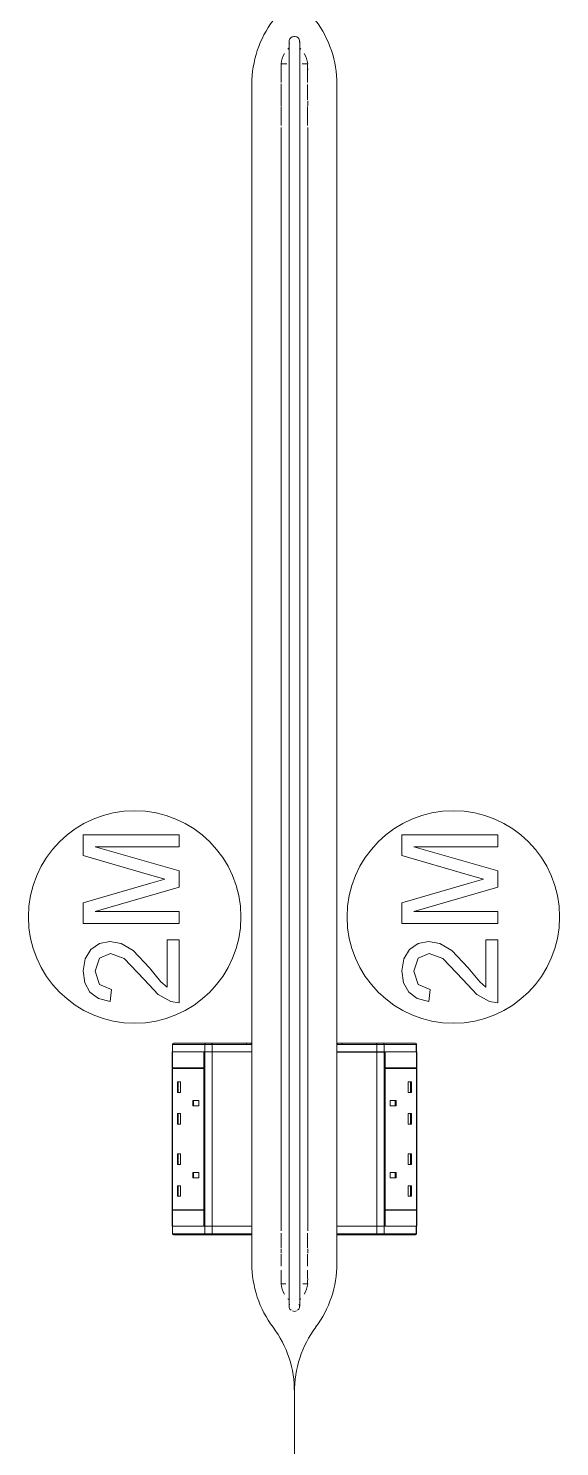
# Model space of a CAD drawing. Header units: millimetres. Extents: x 155920 to 295199, y -4084 to 97293.
# Drawn here: x 185732 to 186232, y 32694 to 34029 of the extents above; entities that cross this region are included whole.
import ezdxf

# ---------------------------------------------------------------- set-up
doc = ezdxf.new("R2010")
doc.units = ezdxf.units.MM
doc.header["$MEASUREMENT"] = 0
doc.layers.add('I-FURN', color=8, linetype='CONTINUOUS', lineweight=9)

msp = doc.modelspace()

# ---------------------------------------------------------------- linework, layer by layer
at = {"layer": 'I-FURN'}
for p, q in [((185977.7, 34016.6), (185977.7, 34016.5)), ((185977.7, 34016.5), (185977.7, 34016.3)), ((185977.7, 34016.3), (185977.7, 34016)), ((185977.7, 34016), (185977.7, 34015.5)), ((185977.7, 34015.5), (185977.7, 34015)), ((185977.7, 34015), (185977.7, 34014.3)), ((185977.7, 34014.3), (185977.7, 34013.4)), ((185977.7, 34013.4), (185977.7, 34012.5)), ((185977.7, 34012.5), (185977.7, 34011.4)), ((185977.7, 34011.4), (185977.7, 34010.2)), ((185977.7, 34010.2), (185977.7, 34008.9)), ((185987.7, 34016.5), (185987.7, 34016.6)), ((185987.7, 34016.6), (185987.7, 34016.6)), ((185987.7, 34016.2), (185987.7, 34016.5)), ((185987.7, 34015.9), (185987.7, 34016.2)), ((185987.7, 34015.4), (185987.7, 34015.9)), ((185987.7, 34014.8), (185987.7, 34015.4)), ((185987.7, 34014), (185987.7, 34014.8)), ((185987.7, 34013.2), (185987.7, 34014)), ((185987.7, 34012.2), (185987.7, 34013.2)), ((185987.7, 34011.1), (185987.7, 34012.2)), ((185987.7, 34009.8), (185987.7, 34011.1)), ((185987.7, 34008.5), (185987.7, 34009.8)), ((185977.7, 34008.9), (185977.7, 34007.4)), ((185977.7, 34007.4), (185977.7, 34005.9)), ((185977.7, 34005.9), (185977.7, 34004.2)), ((185977.7, 34004.2), (185977.7, 34002.4)), ((185977.7, 34002.4), (185977.7, 34000.6)), ((185977.7, 34000.6), (185977.7, 33998.6)), ((185977.7, 33998.6), (185977.7, 33996.5)), ((185977.7, 33996.5), (185977.7, 33994.3)), ((185987.7, 34007), (185987.7, 34008.5)), ((185987.7, 34005.4), (185987.7, 34007)), ((185987.7, 34003.7), (185987.7, 34005.4)), ((185987.7, 34001.9), (185987.7, 34003.7)), ((185987.7, 34000), (185987.7, 34001.9)), ((185987.7, 33998), (185987.7, 34000)), ((185987.7, 33995.9), (185987.7, 33998)), ((185975.5, 33995.7), (185970.2, 33995.7)), ((185970.2, 33978.1), (185970.2, 33995.7)), ((185970.2, 33990), (185970.2, 33991.1)), ((185977.7, 33994.3), (185977.7, 33992)), ((185977.7, 33992), (185977.7, 33989.7)), ((185977.7, 33989.7), (185977.7, 33987.2)), ((185977.7, 33987.2), (185977.7, 33984.7)), ((185977.7, 33984.7), (185977.7, 33982.1)), ((185987.7, 33993.7), (185987.7, 33995.9)), ((185987.7, 33991.4), (185987.7, 33993.7)), ((185987.7, 33989), (185987.7, 33991.4)), ((185987.7, 33986.5), (185987.7, 33989)), ((185987.7, 33984), (185987.7, 33986.5)), ((185987.7, 33981.3), (185987.7, 33984)), ((185995.2, 33995.7), (185990.1, 33995.7)), ((185995.2, 33995.7), (185995.2, 33978.1)), ((185995.3, 33991.1), (185995.3, 33990)), ((185942.7, 33072.9), (185942.7, 33976.6)), ((185942.7, 33976.6), (185942.7, 33072.9)), ((185970.2, 33960.9), (185970.2, 33976.8)), ((185977.7, 33982.1), (185977.7, 33979.4)), ((185977.7, 33979.4), (185977.7, 33976.6)), ((185977.7, 33976.6), (185977.7, 33973.8)), ((185977.7, 33973.8), (185977.7, 33970.9)), ((185977.7, 33970.9), (185977.7, 33968)), ((185987.7, 33978.6), (185987.7, 33981.3)), ((185987.7, 33975.9), (185987.7, 33978.6)), ((185987.7, 33973), (185987.7, 33975.9)), ((185987.7, 33970.1), (185987.7, 33973)), ((185987.7, 33967.2), (185987.7, 33970.1)), ((185995.2, 33976.2), (185995.2, 33961.9)), ((186022.7, 33976.6), (186022.7, 33072.9)), ((186022.7, 33072.9), (186022.7, 33976.6)), ((185970.2, 33956.2), (185970.2, 33961)), ((185977.7, 33968), (185977.7, 33965)), ((185977.7, 33965), (185977.7, 33961.9)), ((185977.7, 33961.9), (185977.7, 33958.9)), ((185977.7, 33958.9), (185977.7, 33955.7)), ((185987.7, 33964.2), (185987.7, 33967.2)), ((185987.7, 33961.1), (185987.7, 33964.2)), ((185987.7, 33958), (185987.7, 33961.1)), ((185987.7, 33954.9), (185987.7, 33958)), ((185995.3, 33961), (185995.3, 33956.2)), ((185970.2, 33937.7), (185970.2, 33955.4)), ((185977.7, 33955.7), (185977.7, 33952.6)), ((185977.7, 33952.6), (185977.7, 33949.4)), ((185977.7, 33949.4), (185977.7, 33946.2)), ((185977.7, 33946.2), (185977.7, 33943)), ((185977.7, 33943), (185977.7, 33939.8)), ((185987.7, 33951.7), (185987.7, 33954.9)), ((185987.7, 33948.6), (185987.7, 33951.7)), ((185987.7, 33945.3), (185987.7, 33948.6)), ((185987.7, 33942.1), (185987.7, 33945.3)), ((185995.2, 33955.4), (185995.2, 33937.7)), ((185970.2, 32897.5), (185970.2, 33935.7)), ((185977.7, 33939.8), (185977.7, 33936.5)), ((185977.7, 33936.5), (185977.7, 33935.7)), ((185977.7, 33935.7), (185977.7, 32897.5)), ((185987.7, 33938.9), (185987.7, 33942.1)), ((185987.7, 33935.7), (185987.7, 33938.9)), ((185987.7, 32897.5), (185987.7, 33935.7)), ((185995.3, 33935.7), (185995.3, 32897.5)), ((185874.3, 33270.1), (185783.9, 33270.1)), ((185783.9, 33270.1), (185783.9, 33250.6)), ((185874.3, 33258.8), (185874.3, 33270.1)), ((186174.2, 33270.1), (186083.8, 33270.1)), ((186083.8, 33270.1), (186083.8, 33250.6)), ((186174.2, 33258.8), (186174.2, 33270.1)), ((185783.9, 33250.6), (185846.5, 33232.4)), ((185874.3, 33236.1), (185795.2, 33258.8)), ((185795.2, 33258.8), (185874.3, 33258.8)), ((186083.8, 33250.6), (186146.4, 33232.4)), ((186174.2, 33236.1), (186095.1, 33258.8)), ((186095.1, 33258.8), (186174.2, 33258.8)), ((185874.3, 33220.7), (185874.3, 33236.1)), ((186174.2, 33220.7), (186174.2, 33236.1)), ((185847.6, 33224.7), (185783.9, 33206.2)), ((185846.5, 33232.4), (185860.9, 33228.4)), ((185860.9, 33228.4), (185847.6, 33224.7)), ((186147.5, 33224.7), (186083.8, 33206.2)), ((186146.4, 33232.4), (186160.8, 33228.4)), ((186160.8, 33228.4), (186147.5, 33224.7)), ((185795.2, 33198), (185874.3, 33220.7)), ((186095.1, 33198), (186174.2, 33220.7)), ((185783.9, 33206.2), (185783.9, 33186.7)), ((185874.3, 33198), (185795.2, 33198)), ((185874.3, 33186.7), (185874.3, 33198)), ((186083.8, 33206.2), (186083.8, 33186.7)), ((186174.2, 33198), (186095.1, 33198)), ((186174.2, 33186.7), (186174.2, 33198)), ((185783.9, 33186.7), (185874.3, 33186.7)), ((186083.8, 33186.7), (186174.2, 33186.7)), ((185809.1, 33169.8), (185799.2, 33167.9)), ((185819.8, 33167.8), (185809.1, 33169.8)), ((185863, 33171.2), (185863, 33126.8)), ((185874.3, 33171.2), (185863, 33171.2)), ((185874.3, 33111.9), (185874.3, 33171.2)), ((186109, 33169.8), (186099.1, 33167.9)), ((186119.7, 33167.8), (186109, 33169.8)), ((186162.9, 33171.2), (186162.9, 33126.8)), ((186174.2, 33171.2), (186162.9, 33171.2)), ((186174.2, 33111.9), (186174.2, 33171.2)), ((185791.1, 33162.3), (185785.7, 33153.5)), ((185799.2, 33167.9), (185791.1, 33162.3)), ((185799.4, 33153.9), (185809.8, 33158.5)), ((185809.8, 33158.5), (185822.6, 33153.6)), ((185830.9, 33161.1), (185819.8, 33167.8)), ((185846.4, 33144.9), (185830.9, 33161.1)), ((186091, 33162.3), (186085.6, 33153.5)), ((186099.1, 33167.9), (186091, 33162.3)), ((186099.3, 33153.9), (186109.7, 33158.5)), ((186109.7, 33158.5), (186122.5, 33153.6)), ((186130.8, 33161.1), (186119.7, 33167.8)), ((186146.3, 33144.9), (186130.8, 33161.1)), ((185785.7, 33153.5), (185783.9, 33142.1)), ((185783.9, 33142.1), (185785.5, 33130.7)), ((185795.2, 33141.9), (185799.4, 33153.9)), ((185822.6, 33153.6), (185841.4, 33134.1)), ((185857.2, 33131.9), (185846.4, 33144.9)), ((186085.6, 33153.5), (186083.8, 33142.1)), ((186083.8, 33142.1), (186085.4, 33130.7)), ((186095.1, 33141.9), (186099.3, 33153.9)), ((186122.5, 33153.6), (186141.3, 33134.1)), ((186157.1, 33131.9), (186146.3, 33144.9)), ((185785.5, 33130.7), (185790.4, 33121.9)), ((185799.3, 33129.3), (185795.2, 33141.9)), ((185810.7, 33124.6), (185799.3, 33129.3)), ((185841.4, 33134.1), (185854.5, 33119.9)), ((185863, 33126.8), (185857.2, 33131.9)), ((186085.4, 33130.7), (186090.3, 33121.9)), ((186099.2, 33129.3), (186095.1, 33141.9)), ((186110.6, 33124.6), (186099.2, 33129.3)), ((186141.3, 33134.1), (186154.4, 33119.9)), ((186162.9, 33126.8), (186157.1, 33131.9)), ((185790.4, 33121.9), (185798.4, 33116)), ((185798.4, 33116), (185809.3, 33113.3)), ((185809.3, 33113.3), (185810.7, 33124.6)), ((185854.5, 33119.9), (185866.5, 33113.1)), ((186090.3, 33121.9), (186098.3, 33116)), ((186098.3, 33116), (186109.2, 33113.3)), ((186109.2, 33113.3), (186110.6, 33124.6)), ((186154.4, 33119.9), (186166.4, 33113.1)), ((185866.5, 33113.1), (185874.3, 33111.9)), ((186166.4, 33113.1), (186174.2, 33111.9)), ((185867.7, 33050.8), (185867.7, 33065.8)), ((185867.7, 33065.8), (185897.5, 33065.8)), ((185867.9, 33072.9), (185867.9, 33065.9)), ((185867.9, 33072.9), (185868.1, 33072.9)), ((185867.9, 33072.9), (185867.9, 33065.9)), ((185867.9, 33065.9), (185867.9, 33072.9)), ((185867.9, 33065.9), (185868.1, 33065.9)), ((185867.9, 33065.8), (185867.9, 32901.9)), ((185868.1, 33072.9), (185898.4, 33072.9)), ((185868.1, 33072.9), (185868.1, 33065.9)), ((185868.1, 33065.9), (185898.4, 33065.9)), ((185868.2, 33073.6), (185868.3, 33073.6)), ((185899.2, 33073.9), (185868.9, 33073.9)), ((185899.2, 33073.9), (185868.9, 33073.9)), ((185897.5, 33065.8), (185897.5, 33050.8)), ((185897.7, 33050.8), (185897.7, 33065.8)), ((185897.7, 33065.8), (185898.4, 33065.8)), ((185898.4, 33072.9), (185905.3, 33072.9)), ((185898.4, 33072.9), (185898.4, 33065.9)), ((185898.4, 33065.9), (185905.3, 33065.9)), ((185905.3, 33065.8), (185898.4, 33065.8)), ((185898.4, 33065.8), (185898.4, 32901.9)), ((185899.2, 33073.9), (185937.8, 33073.9)), ((185904.7, 33073.9), (185899.2, 33073.9)), ((185941.8, 33073.9), (185904.7, 33073.9)), ((185905.3, 33072.9), (185942.7, 33072.9)), ((185905.3, 33072.9), (185905.3, 33065.9)), ((185905.3, 33065.9), (185942.7, 33065.9)), ((185942.7, 33065.8), (185905.3, 33065.8)), ((185905.3, 33065.8), (185905.3, 32901.9)), ((185937.8, 33073.9), (185937.8, 33072.9)), ((185937.8, 33073.9), (185941.8, 33073.9)), ((185942.7, 33072.9), (185942.7, 33065.9)), ((185942.7, 33065.8), (185942.7, 32901.9)), ((185942.8, 33065.9), (185942.8, 33072.9)), ((185942.8, 32901.9), (185942.8, 33065.8)), ((186022.7, 33072.9), (186022.7, 33065.9)), ((186022.7, 33072.9), (186060.2, 33072.9)), ((186022.7, 33072.9), (186022.7, 33065.9)), ((186022.7, 33065.9), (186060.2, 33065.9)), ((186022.7, 33065.7), (186022.7, 32901.8)), ((186022.7, 32901.8), (186022.7, 33065.7)), ((186060.2, 33065.7), (186022.7, 33065.7)), ((186023.7, 33073.9), (186023.7, 33073.9)), ((186060.8, 33073.9), (186023.7, 33073.9)), ((186023.7, 33073.9), (186027.7, 33073.9)), ((186027.7, 33072.9), (186027.7, 33073.9)), ((186027.7, 33073.9), (186066.3, 33073.9)), ((186060.2, 33072.9), (186067.1, 33072.9)), ((186060.2, 33072.9), (186060.2, 33065.9)), ((186060.2, 33065.9), (186067.1, 33065.9)), ((186060.2, 32901.8), (186060.2, 33065.7)), ((186067.1, 33065.7), (186060.2, 33065.7)), ((186066.3, 33073.9), (186060.8, 33073.9)), ((186068, 33065.8), (186065.5, 33065.8)), ((186096.6, 33073.9), (186066.3, 33073.9)), ((186096.6, 33073.9), (186066.3, 33073.9)), ((186067.1, 33072.9), (186097.4, 33072.9)), ((186067.1, 33072.9), (186067.1, 33065.9)), ((186067.1, 33065.9), (186097.4, 33065.9)), ((186067.1, 32901.8), (186067.1, 33065.7)), ((186067.1, 33065.7), (186067.8, 33065.7)), ((186067.8, 33065.7), (186067.8, 33050.8)), ((186068, 33050.8), (186068, 33065.8)), ((186068, 33065.8), (186097.8, 33065.8)), ((186097.2, 33073.6), (186097.2, 33073.6)), ((186097.4, 33072.9), (186097.6, 33072.9)), ((186097.4, 33072.9), (186097.4, 33065.9)), ((186097.4, 33065.9), (186097.6, 33065.9)), ((186097.6, 33065.9), (186097.6, 33072.9)), ((186097.6, 33065.9), (186097.6, 33072.9)), ((186097.6, 33065.9), (186097.6, 33072.9)), ((186097.6, 32901.8), (186097.6, 33065.7)), ((186097.8, 33065.8), (186097.8, 33050.8)), ((185897.5, 33050.8), (185867.7, 33050.8)), ((185867.7, 33050.3), (185897.5, 33050.3)), ((185867.7, 32917.3), (185867.7, 33050.3)), ((185868.1, 33050.3), (185868.1, 33050.8)), ((185897.5, 33050.3), (185897.5, 32917.3)), ((185897.7, 32917.3), (185897.7, 33050.3)), ((186067.8, 33050.3), (186067.8, 32917.3)), ((186097.8, 33050.8), (186068, 33050.8)), ((186068, 32917.3), (186068, 33050.3)), ((186097.8, 33050.3), (186068, 33050.3)), ((186097.4, 33050.8), (186097.4, 33050.3)), ((186097.8, 33050.3), (186097.8, 32917.3)), ((185872.7, 33037.7), (185872.7, 33027.7)), ((185872.7, 33037.7), (185875.6, 33037.7)), ((185873.5, 33037.7), (185873.5, 33027.7)), ((185875.6, 33037.7), (185875.6, 33027.7)), ((186092.8, 33037.7), (186089.9, 33037.7)), ((186089.9, 33027.7), (186089.9, 33037.7)), ((186092, 33027.7), (186092, 33037.7)), ((186092.8, 33027.7), (186092.8, 33037.7)), ((185872.7, 33027.7), (185875.6, 33027.7)), ((186092.8, 33027.7), (186089.9, 33027.7)), ((185887.1, 33020.2), (185887.1, 33015.2)), ((185892.8, 33020.2), (185887.1, 33020.2)), ((185887.1, 33015.2), (185892.8, 33015.2)), ((185887.8, 33020.2), (185887.8, 33015.2)), ((185892.8, 33015.2), (185892.8, 33020.2)), ((186078.4, 33020.2), (186072.7, 33020.2)), ((186072.7, 33015.2), (186072.7, 33020.2)), ((186078.4, 33015.2), (186072.7, 33015.2)), ((186077.7, 33015.2), (186077.7, 33020.2)), ((186078.4, 33015.2), (186078.4, 33020.2)), ((185872.7, 33007.7), (185872.7, 32997.7)), ((185872.7, 33007.7), (185875.6, 33007.7)), ((185872.7, 32997.7), (185875.6, 32997.7)), ((185873.5, 33007.7), (185873.5, 32997.7)), ((185875.6, 33007.7), (185875.6, 32997.7)), ((186092.8, 33007.7), (186089.9, 33007.7)), ((186089.9, 32997.7), (186089.9, 33007.7)), ((186092.8, 32997.7), (186089.9, 32997.7)), ((186092, 32997.7), (186092, 33007.7)), ((186092.8, 32997.7), (186092.8, 33007.7)), ((185872.7, 32969.9), (185872.7, 32959.9)), ((185872.7, 32969.9), (185875.6, 32969.9)), ((185873.5, 32969.9), (185873.5, 32959.9)), ((185875.6, 32969.9), (185875.6, 32959.9)), ((186092.8, 32969.9), (186089.9, 32969.9)), ((186089.9, 32959.9), (186089.9, 32969.9)), ((186092, 32959.9), (186092, 32969.9)), ((186092.8, 32959.9), (186092.8, 32969.9)), ((185872.7, 32959.9), (185875.6, 32959.9)), ((186092.8, 32959.9), (186089.9, 32959.9)), ((185887.1, 32952.4), (185887.1, 32947.4)), ((185887.1, 32952.4), (185892.8, 32952.4)), ((185887.1, 32947.4), (185892.8, 32947.4)), ((185887.8, 32952.4), (185887.8, 32947.4)), ((185892.8, 32952.4), (185892.8, 32947.4)), ((186072.7, 32952.4), (186072.7, 32947.4)), ((186078.4, 32952.4), (186072.7, 32952.4)), ((186072.7, 32947.4), (186078.4, 32947.4)), ((186077.7, 32947.4), (186077.7, 32952.4)), ((186078.4, 32947.4), (186078.4, 32952.4)), ((185872.7, 32939.9), (185872.7, 32929.9)), ((185872.7, 32939.9), (185875.6, 32939.9)), ((185872.7, 32929.9), (185875.6, 32929.9)), ((185873.5, 32939.9), (185873.5, 32929.9)), ((185875.6, 32939.9), (185875.6, 32929.9)), ((186092.8, 32939.9), (186089.9, 32939.9)), ((186089.9, 32929.9), (186089.9, 32939.9)), ((186092.8, 32929.9), (186089.9, 32929.9)), ((186092, 32929.9), (186092, 32939.9)), ((186092.8, 32929.9), (186092.8, 32939.9)), ((185867.7, 32917.3), (185897.5, 32917.3)), ((185867.7, 32916.8), (185897.5, 32916.8)), ((185867.7, 32901.8), (185867.7, 32916.8)), ((185868.1, 32916.8), (185868.1, 32917.3)), ((185897.5, 32916.8), (185897.5, 32901.8)), ((185897.7, 32901.9), (185897.7, 32916.8)), ((186067.8, 32916.8), (186067.8, 32901.8)), ((186097.8, 32917.3), (186068, 32917.3)), ((186068, 32901.8), (186068, 32916.8)), ((186068, 32916.8), (186097.8, 32916.8)), ((186097.4, 32917.3), (186097.4, 32916.8)), ((186097.8, 32916.8), (186097.8, 32901.8)), ((185897.5, 32901.8), (185867.7, 32901.8)), ((185867.9, 32901.7), (185867.9, 32894.7)), ((185868.1, 32901.7), (185867.9, 32901.7)), ((185867.9, 32901.7), (185867.9, 32894.7)), ((185867.9, 32901.7), (185867.9, 32894.7)), ((185868.1, 32894.7), (185868.1, 32901.7)), ((185898.4, 32901.7), (185868.1, 32901.7)), ((185897.5, 32901.8), (185900, 32901.8)), ((185898.4, 32901.9), (185897.7, 32901.9)), ((185898.4, 32901.9), (185905.3, 32901.9)), ((185898.4, 32894.7), (185898.4, 32901.7)), ((185905.3, 32901.7), (185898.4, 32901.7)), ((185905.3, 32901.9), (185942.7, 32901.9)), ((185905.3, 32894.7), (185905.3, 32901.7)), ((185942.7, 32901.7), (185905.3, 32901.7)), ((185942.7, 32894.7), (185942.7, 32901.7)), ((185942.8, 32894.7), (185942.8, 32901.7)), ((186022.7, 32901.8), (186060.2, 32901.8)), ((186022.7, 32901.7), (186022.7, 32894.7)), ((186022.7, 32894.7), (186022.7, 32901.7)), ((186060.2, 32901.7), (186022.7, 32901.7)), ((186060.2, 32901.8), (186067.1, 32901.8)), ((186060.2, 32894.7), (186060.2, 32901.7)), ((186067.1, 32901.7), (186060.2, 32901.7)), ((186067.8, 32901.8), (186067.1, 32901.8)), ((186067.1, 32894.7), (186067.1, 32901.7)), ((186097.4, 32901.7), (186067.1, 32901.7)), ((186097.8, 32901.8), (186068, 32901.8)), ((186097.4, 32894.7), (186097.4, 32901.7)), ((186097.6, 32901.7), (186097.4, 32901.7)), ((186097.6, 32894.7), (186097.6, 32901.7)), ((186097.6, 32894.7), (186097.6, 32901.7)), ((186097.6, 32901.7), (186097.6, 32894.7)), ((185868.1, 32894.7), (185867.9, 32894.7)), ((185898.4, 32894.7), (185868.1, 32894.7)), ((185868.3, 32894), (185868.3, 32894)), ((185868.9, 32893.7), (185899.2, 32893.7)), ((185868.9, 32893.7), (185899.2, 32893.7)), ((185905.3, 32894.7), (185898.4, 32894.7)), ((185937.8, 32893.7), (185899.2, 32893.7)), ((185899.2, 32893.7), (185904.7, 32893.7)), ((185904.7, 32893.7), (185941.8, 32893.7)), ((185942.7, 32894.7), (185905.3, 32894.7)), ((185937.8, 32894.7), (185937.8, 32893.7)), ((185941.8, 32893.7), (185937.8, 32893.7)), ((185941.8, 32893.7), (185941.8, 32893.7)), ((185942.7, 32866.6), (185942.7, 32894.7)), ((185942.7, 32894.7), (185942.7, 32866.6)), ((185970.2, 32881.3), (185970.2, 32895.2)), ((185977.7, 32897.5), (185977.7, 32894.6)), ((185977.7, 32894.6), (185977.7, 32891.8)), ((185977.7, 32891.8), (185977.7, 32889)), ((185977.7, 32889), (185977.7, 32886.2)), ((185987.7, 32896.7), (185987.7, 32897.5)), ((185987.7, 32893.9), (185987.7, 32896.7)), ((185987.7, 32891.1), (185987.7, 32893.9)), ((185987.7, 32888.2), (185987.7, 32891.1)), ((185995.2, 32895.2), (185995.2, 32881.3)), ((186022.7, 32894.7), (186022.7, 32866.6)), ((186022.7, 32866.6), (186022.7, 32894.7)), ((186060.2, 32894.7), (186022.7, 32894.7)), ((186027.7, 32893.7), (186023.7, 32893.7)), ((186023.7, 32893.7), (186060.8, 32893.7)), ((186027.7, 32893.7), (186027.7, 32894.7)), ((186066.3, 32893.7), (186027.7, 32893.7)), ((186067.1, 32894.7), (186060.2, 32894.7)), ((186060.8, 32893.7), (186066.3, 32893.7)), ((186066.3, 32893.7), (186096.6, 32893.7)), ((186066.3, 32893.7), (186096.6, 32893.7)), ((186097.4, 32894.7), (186067.1, 32894.7)), ((186097.3, 32894), (186097.2, 32894)), ((186097.6, 32894.7), (186097.4, 32894.7)), ((185970.2, 32876.3), (185970.2, 32880.4)), ((185970.2, 32864.1), (185970.2, 32875.6)), ((185977.7, 32886.2), (185977.7, 32883.4)), ((185977.7, 32883.4), (185977.7, 32880.6)), ((185977.7, 32880.6), (185977.7, 32877.9)), ((185977.7, 32877.9), (185977.7, 32875.2)), ((185977.7, 32875.2), (185977.7, 32872.5)), ((185987.7, 32885.4), (185987.7, 32888.2)), ((185987.7, 32882.6), (185987.7, 32885.4)), ((185987.7, 32879.9), (185987.7, 32882.6)), ((185987.7, 32877.2), (185987.7, 32879.9)), ((185987.7, 32874.5), (185987.7, 32877.2)), ((185995.2, 32875.6), (185995.2, 32864.1)), ((185995.3, 32880.4), (185995.3, 32876.3)), ((185977.7, 32872.5), (185977.7, 32869.9)), ((185977.7, 32869.9), (185977.7, 32867.3)), ((185977.7, 32867.3), (185977.7, 32864.7)), ((185977.7, 32864.7), (185977.7, 32862.2)), ((185977.7, 32862.2), (185977.7, 32859.8)), ((185987.7, 32871.8), (185987.7, 32874.5)), ((185987.7, 32869.2), (185987.7, 32871.8)), ((185987.7, 32866.6), (185987.7, 32869.2)), ((185987.7, 32864.1), (185987.7, 32866.6)), ((185987.7, 32861.6), (185987.7, 32864.1)), ((185970.2, 32852.5), (185970.2, 32860.5)), ((185970.2, 32851.3), (185970.2, 32852.2)), ((185970.2, 32847.5), (185970.2, 32850.9)), ((185977.7, 32859.8), (185977.7, 32857.4)), ((185977.7, 32857.4), (185977.7, 32855.1)), ((185977.7, 32855.1), (185977.7, 32852.9)), ((185977.7, 32852.9), (185977.7, 32850.7)), ((185977.7, 32850.7), (185977.7, 32848.6)), ((185977.7, 32848.6), (185977.7, 32846.6)), ((185987.7, 32859.2), (185987.7, 32861.6)), ((185987.7, 32856.8), (185987.7, 32859.2)), ((185987.7, 32854.5), (185987.7, 32856.8)), ((185987.7, 32852.3), (185987.7, 32854.5)), ((185987.7, 32850.2), (185987.7, 32852.3)), ((185987.7, 32848.1), (185987.7, 32850.2)), ((185995.2, 32860.5), (185995.2, 32852.5)), ((185995.2, 32850.9), (185995.2, 32847.5)), ((185995.3, 32852.2), (185995.3, 32851.3)), ((185970.2, 32847.5), (185974.8, 32847.5)), ((185977.7, 32846.6), (185977.7, 32844.7)), ((185977.7, 32844.7), (185977.7, 32842.8)), ((185977.7, 32842.8), (185977.7, 32841.1)), ((185977.7, 32841.1), (185977.7, 32839.4)), ((185977.7, 32839.4), (185977.7, 32837.8)), ((185977.7, 32837.8), (185977.7, 32836.3)), ((185977.7, 32836.3), (185977.7, 32834.9)), ((185977.7, 32834.9), (185977.7, 32833.7)), ((185987.7, 32846.1), (185987.7, 32848.1)), ((185987.7, 32844.2), (185987.7, 32846.1)), ((185987.7, 32842.3), (185987.7, 32844.2)), ((185987.7, 32840.6), (185987.7, 32842.3)), ((185987.7, 32839), (185987.7, 32840.6)), ((185987.7, 32837.4), (185987.7, 32839)), ((185987.7, 32835.9), (185987.7, 32837.4)), ((185987.7, 32834.6), (185987.7, 32835.9)), ((185990.7, 32847.5), (185995.2, 32847.5)), ((185977.7, 32833.7), (185977.7, 32832.5)), ((185977.7, 32832.5), (185977.7, 32831.4)), ((185977.7, 32831.4), (185977.7, 32830.4)), ((185977.7, 32830.4), (185977.7, 32829.5)), ((185977.7, 32829.5), (185977.7, 32828.8)), ((185977.7, 32828.8), (185977.7, 32828.1)), ((185977.7, 32828.1), (185977.7, 32827.6)), ((185977.7, 32827.6), (185977.7, 32827.2)), ((185977.7, 32827.2), (185977.7, 32826.9)), ((185977.7, 32826.9), (185977.7, 32826.7)), ((185977.7, 32826.7), (185977.7, 32826.6)), ((185977.7, 32826.6), (185977.7, 32826.6)), ((185987.7, 32833.3), (185987.7, 32834.6)), ((185987.7, 32832.2), (185987.7, 32833.3)), ((185987.7, 32831.1), (185987.7, 32832.2)), ((185987.7, 32830.2), (185987.7, 32831.1)), ((185987.7, 32829.3), (185987.7, 32830.2)), ((185987.7, 32828.6), (185987.7, 32829.3)), ((185987.7, 32828), (185987.7, 32828.6)), ((185987.7, 32827.5), (185987.7, 32828)), ((185987.7, 32827.1), (185987.7, 32827.5)), ((185987.7, 32826.8), (185987.7, 32827.1)), ((185987.7, 32826.6), (185987.7, 32826.8)), ((185987.7, 32826.6), (185987.7, 32826.6)), ((185982.7, 32621.6), (185982.7, 32745.5)), ((185982.7, 32745.5), (185982.7, 32621.6)), ((185982.7, 32745.5), (185982.7, 32621.6)), ((185982.7, 32621.6), (185982.7, 32745.5))]:
    msp.add_line(p, q, dxfattribs=at)
at = {"layer": 'I-FURN', "flags": 128}
for points in [[(185867.9, 33072.9), (185867.9, 33072.9), (185867.9, 33072.9), (185867.9, 33073), (185867.9, 33073), (185867.9, 33073.1), (185867.9, 33073.1), (185868, 33073.1), (185868, 33073.2), (185868, 33073.2), (185868, 33073.3), (185868, 33073.3), (185868, 33073.3), (185868, 33073.4)], [(185904.7, 33073.9), (185904.6, 33073.9), (185904.5, 33073.9), (185904.3, 33073.9), (185904.2, 33073.9), (185904, 33073.9), (185903.9, 33073.9), (185903.7, 33073.9), (185903.6, 33073.9), (185903.4, 33073.9), (185903.3, 33073.9), (185903.1, 33073.9), (185902.9, 33073.9), (185902.8, 33073.9), (185902.6, 33073.9), (185902.5, 33073.9), (185902.3, 33073.9), (185902.1, 33073.9), (185902, 33073.9), (185901.8, 33073.9), (185901.7, 33073.9), (185901.5, 33073.9), (185901.4, 33073.9), (185901.2, 33073.9), (185901.1, 33073.9), (185900.9, 33073.9), (185900.8, 33073.9), (185900.6, 33073.9), (185900.5, 33073.9), (185900.3, 33073.9), (185900.2, 33073.9), (185900.1, 33073.9), (185900, 33073.9), (185899.8, 33073.9), (185899.7, 33073.9), (185899.6, 33073.9), (185899.5, 33073.9), (185899.4, 33073.9), (185899.3, 33073.9), (185899.2, 33073.9)], [(185941.8, 33073.9), (185941.5, 33073.9), (185941.1, 33073.9), (185940.5, 33073.9), (185939.8, 33073.9), (185939, 33073.9), (185938.1, 33073.9), (185937, 33073.9), (185935.8, 33073.9), (185934.4, 33073.9), (185933, 33073.9), (185931.4, 33073.9), (185929.7, 33073.9), (185927.9, 33073.9), (185925.9, 33073.9), (185923.9, 33073.9), (185921.7, 33073.9), (185919.5, 33073.9), (185917.1, 33073.9), (185914.7, 33073.9), (185912.1, 33073.9), (185909.5, 33073.9), (185906.8, 33073.9), (185904.7, 33073.9)], [(185937.8, 33073.9), (185937.9, 33073.9), (185938.1, 33073.9), (185938.2, 33073.9), (185938.4, 33073.9), (185938.6, 33073.9), (185938.7, 33073.9), (185938.9, 33073.9), (185939, 33073.9), (185939.2, 33073.9), (185939.3, 33073.9), (185939.5, 33073.9), (185939.6, 33073.9), (185939.7, 33073.9), (185939.9, 33073.9), (185940, 33073.9), (185940.1, 33073.9), (185940.3, 33073.9), (185940.4, 33073.9), (185940.5, 33073.9), (185940.6, 33073.9), (185940.7, 33073.9), (185940.8, 33073.9), (185940.9, 33073.9), (185941, 33073.9), (185941.1, 33073.9), (185941.2, 33073.9), (185941.3, 33073.9), (185941.4, 33073.9), (185941.4, 33073.9), (185941.5, 33073.9), (185941.5, 33073.9), (185941.6, 33073.9), (185941.6, 33073.9), (185941.7, 33073.9), (185941.7, 33073.9), (185941.7, 33073.9), (185941.7, 33073.9), (185941.8, 33073.9), (185941.8, 33073.9)], [(185941.8, 33073.9), (185941.8, 33073.9), (185941.8, 33073.9), (185941.9, 33073.9), (185941.9, 33073.9), (185942, 33073.8), (185942, 33073.8), (185942, 33073.8), (185942.1, 33073.8), (185942.1, 33073.8), (185942.1, 33073.8), (185942.2, 33073.8), (185942.2, 33073.8), (185942.3, 33073.7), (185942.3, 33073.7), (185942.3, 33073.7), (185942.4, 33073.7), (185942.4, 33073.6), (185942.4, 33073.6), (185942.4, 33073.6), (185942.5, 33073.6), (185942.5, 33073.5), (185942.5, 33073.5), (185942.6, 33073.5), (185942.6, 33073.4), (185942.6, 33073.4), (185942.6, 33073.4), (185942.6, 33073.3), (185942.7, 33073.3), (185942.7, 33073.3), (185942.7, 33073.2), (185942.7, 33073.2), (185942.7, 33073.2), (185942.7, 33073.1), (185942.7, 33073.1), (185942.7, 33073), (185942.7, 33073), (185942.8, 33073), (185942.8, 33072.9), (185942.8, 33072.9), (185942.8, 33072.9)], [(185941.8, 33073.9), (185941.8, 33073.9), (185941.8, 33073.9)], [(186022.7, 33072.9), (186022.7, 33072.9), (186022.7, 33072.9), (186022.7, 33073), (186022.8, 33073), (186022.8, 33073.1), (186022.8, 33073.1), (186022.8, 33073.1), (186022.8, 33073.2), (186022.8, 33073.2), (186022.8, 33073.3), (186022.8, 33073.3), (186022.9, 33073.3), (186022.9, 33073.4), (186022.9, 33073.4), (186022.9, 33073.4), (186022.9, 33073.5), (186023, 33073.5), (186023, 33073.5), (186023, 33073.6), (186023, 33073.6), (186023.1, 33073.6), (186023.1, 33073.6), (186023.1, 33073.7), (186023.2, 33073.7), (186023.2, 33073.7), (186023.2, 33073.7), (186023.3, 33073.8), (186023.3, 33073.8), (186023.3, 33073.8), (186023.4, 33073.8), (186023.4, 33073.8), (186023.5, 33073.8), (186023.5, 33073.8), (186023.5, 33073.8), (186023.6, 33073.9), (186023.6, 33073.9), (186023.6, 33073.9), (186023.7, 33073.9), (186023.7, 33073.9), (186023.7, 33073.9)], [(186060.8, 33073.9), (186058, 33073.9), (186055.3, 33073.9), (186052.7, 33073.9), (186050.2, 33073.9), (186047.7, 33073.9), (186045.4, 33073.9), (186043.2, 33073.9), (186041, 33073.9), (186039, 33073.9), (186037.1, 33073.9), (186035.3, 33073.9), (186033.7, 33073.9), (186032.1, 33073.9), (186030.7, 33073.9), (186029.4, 33073.9), (186028.2, 33073.9), (186027.2, 33073.9), (186026.3, 33073.9), (186025.5, 33073.9), (186024.8, 33073.9), (186024.3, 33073.9), (186023.9, 33073.9), (186023.7, 33073.9)], [(186023.7, 33073.9), (186023.7, 33073.9), (186023.8, 33073.9), (186023.8, 33073.9), (186023.8, 33073.9), (186023.8, 33073.9), (186023.9, 33073.9), (186023.9, 33073.9), (186023.9, 33073.9), (186024, 33073.9), (186024.1, 33073.9), (186024.1, 33073.9), (186024.2, 33073.9), (186024.3, 33073.9), (186024.4, 33073.9), (186024.4, 33073.9), (186024.5, 33073.9), (186024.6, 33073.9), (186024.7, 33073.9), (186024.8, 33073.9), (186025, 33073.9), (186025.1, 33073.9), (186025.2, 33073.9), (186025.3, 33073.9), (186025.4, 33073.9), (186025.6, 33073.9), (186025.7, 33073.9), (186025.9, 33073.9), (186026, 33073.9), (186026.1, 33073.9), (186026.3, 33073.9), (186026.4, 33073.9), (186026.6, 33073.9), (186026.7, 33073.9), (186026.9, 33073.9), (186027.1, 33073.9), (186027.2, 33073.9), (186027.4, 33073.9), (186027.5, 33073.9), (186027.7, 33073.9), (186027.7, 33073.9)], [(186066.3, 33073.9), (186066.2, 33073.9), (186066.1, 33073.9), (186066, 33073.9), (186065.9, 33073.9), (186065.8, 33073.9), (186065.7, 33073.9), (186065.5, 33073.9), (186065.4, 33073.9), (186065.3, 33073.9), (186065.2, 33073.9), (186065, 33073.9), (186064.9, 33073.9), (186064.7, 33073.9), (186064.6, 33073.9), (186064.4, 33073.9), (186064.3, 33073.9), (186064.1, 33073.9), (186064, 33073.9), (186063.8, 33073.9), (186063.7, 33073.9), (186063.5, 33073.9), (186063.3, 33073.9), (186063.2, 33073.9), (186063, 33073.9), (186062.9, 33073.9), (186062.7, 33073.9), (186062.6, 33073.9), (186062.4, 33073.9), (186062.2, 33073.9), (186062.1, 33073.9), (186061.9, 33073.9), (186061.8, 33073.9), (186061.6, 33073.9), (186061.5, 33073.9), (186061.3, 33073.9), (186061.2, 33073.9), (186061, 33073.9), (186060.9, 33073.9), (186060.8, 33073.9)], [(186097.4, 33073.4), (186097.5, 33073.3), (186097.5, 33073.3), (186097.5, 33073.3), (186097.5, 33073.2), (186097.5, 33073.2), (186097.5, 33073.2), (186097.6, 33073.1), (186097.6, 33073.1), (186097.6, 33073), (186097.6, 33073), (186097.6, 33073), (186097.6, 33072.9), (186097.6, 33072.9), (186097.6, 33072.9)], [(185868, 32894.2), (185868, 32894.3), (185868, 32894.3), (185868, 32894.3), (185868, 32894.4), (185868, 32894.4), (185868, 32894.5), (185867.9, 32894.5), (185867.9, 32894.5), (185867.9, 32894.6), (185867.9, 32894.6), (185867.9, 32894.7), (185867.9, 32894.7), (185867.9, 32894.7), (185867.9, 32894.7)], [(185899.2, 32893.7), (185899.3, 32893.7), (185899.4, 32893.7), (185899.5, 32893.7), (185899.6, 32893.7), (185899.7, 32893.7), (185899.8, 32893.7), (185900, 32893.7), (185900.1, 32893.7), (185900.2, 32893.7), (185900.3, 32893.7), (185900.5, 32893.7), (185900.6, 32893.7), (185900.8, 32893.7), (185900.9, 32893.7), (185901.1, 32893.7), (185901.2, 32893.7), (185901.4, 32893.7), (185901.5, 32893.7), (185901.7, 32893.7), (185901.8, 32893.7), (185902, 32893.7), (185902.1, 32893.7), (185902.3, 32893.7), (185902.5, 32893.7), (185902.6, 32893.7), (185902.8, 32893.7), (185902.9, 32893.7), (185903.1, 32893.7), (185903.3, 32893.7), (185903.4, 32893.7), (185903.6, 32893.7), (185903.7, 32893.7), (185903.9, 32893.7), (185904, 32893.7), (185904.2, 32893.7), (185904.3, 32893.7), (185904.5, 32893.7), (185904.6, 32893.7), (185904.7, 32893.7)], [(185904.7, 32893.7), (185907.5, 32893.7), (185910.2, 32893.7), (185912.8, 32893.7), (185915.3, 32893.7), (185917.8, 32893.7), (185920.1, 32893.7), (185922.3, 32893.7), (185924.5, 32893.7), (185926.5, 32893.7), (185928.4, 32893.7), (185930.2, 32893.7), (185931.8, 32893.7), (185933.4, 32893.7), (185934.8, 32893.7), (185936.1, 32893.7), (185937.3, 32893.7), (185938.3, 32893.7), (185939.2, 32893.7), (185940, 32893.7), (185940.7, 32893.7), (185941.2, 32893.7), (185941.6, 32893.7), (185941.8, 32893.7)], [(185941.8, 32893.7), (185941.8, 32893.7), (185941.7, 32893.7), (185941.7, 32893.7), (185941.7, 32893.7), (185941.7, 32893.7), (185941.6, 32893.7), (185941.6, 32893.7), (185941.6, 32893.7), (185941.5, 32893.7), (185941.4, 32893.7), (185941.4, 32893.7), (185941.3, 32893.7), (185941.2, 32893.7), (185941.1, 32893.7), (185941.1, 32893.7), (185941, 32893.7), (185940.9, 32893.7), (185940.8, 32893.7), (185940.7, 32893.7), (185940.5, 32893.7), (185940.4, 32893.7), (185940.3, 32893.7), (185940.2, 32893.7), (185940.1, 32893.7), (185939.9, 32893.7), (185939.8, 32893.7), (185939.6, 32893.7), (185939.5, 32893.7), (185939.4, 32893.7), (185939.2, 32893.7), (185939.1, 32893.7), (185938.9, 32893.7), (185938.8, 32893.7), (185938.6, 32893.7), (185938.4, 32893.7), (185938.3, 32893.7), (185938.1, 32893.7), (185938, 32893.7), (185937.8, 32893.7), (185937.8, 32893.7)], [(185942.8, 32894.7), (185942.8, 32894.7), (185942.8, 32894.7), (185942.8, 32894.6), (185942.7, 32894.6), (185942.7, 32894.5), (185942.7, 32894.5), (185942.7, 32894.5), (185942.7, 32894.4), (185942.7, 32894.4), (185942.7, 32894.4), (185942.7, 32894.3), (185942.6, 32894.3), (185942.6, 32894.3), (185942.6, 32894.2), (185942.6, 32894.2), (185942.6, 32894.1), (185942.5, 32894.1), (185942.5, 32894.1), (185942.5, 32894.1), (185942.5, 32894), (185942.4, 32894), (185942.4, 32894), (185942.4, 32894), (185942.3, 32893.9), (185942.3, 32893.9), (185942.3, 32893.9), (185942.2, 32893.9), (185942.2, 32893.8), (185942.2, 32893.8), (185942.1, 32893.8), (185942.1, 32893.8), (185942, 32893.8), (185942, 32893.8), (185942, 32893.8), (185941.9, 32893.8), (185941.9, 32893.8), (185941.8, 32893.8), (185941.8, 32893.7), (185941.8, 32893.7), (185941.8, 32893.7)], [(186023.7, 32893.7), (186023.7, 32893.7), (186023.7, 32893.8), (186023.6, 32893.8), (186023.6, 32893.8), (186023.5, 32893.8), (186023.5, 32893.8), (186023.5, 32893.8), (186023.4, 32893.8), (186023.4, 32893.8), (186023.4, 32893.8), (186023.3, 32893.8), (186023.3, 32893.9), (186023.2, 32893.9), (186023.2, 32893.9), (186023.2, 32893.9), (186023.1, 32893.9), (186023.1, 32894), (186023.1, 32894), (186023.1, 32894), (186023, 32894.1), (186023, 32894.1), (186023, 32894.1), (186022.9, 32894.1), (186022.9, 32894.2), (186022.9, 32894.2), (186022.9, 32894.2), (186022.9, 32894.3), (186022.8, 32894.3), (186022.8, 32894.3), (186022.8, 32894.4), (186022.8, 32894.4), (186022.8, 32894.5), (186022.8, 32894.5), (186022.8, 32894.5), (186022.8, 32894.6), (186022.7, 32894.6), (186022.7, 32894.7), (186022.7, 32894.7), (186022.7, 32894.7), (186022.7, 32894.7)], [(186027.7, 32893.7), (186027.6, 32893.7), (186027.4, 32893.7), (186027.3, 32893.7), (186027.1, 32893.7), (186026.9, 32893.7), (186026.8, 32893.7), (186026.6, 32893.7), (186026.5, 32893.7), (186026.3, 32893.7), (186026.2, 32893.7), (186026, 32893.7), (186025.9, 32893.7), (186025.8, 32893.7), (186025.6, 32893.7), (186025.5, 32893.7), (186025.4, 32893.7), (186025.2, 32893.7), (186025.1, 32893.7), (186025, 32893.7), (186024.9, 32893.7), (186024.8, 32893.7), (186024.7, 32893.7), (186024.6, 32893.7), (186024.5, 32893.7), (186024.4, 32893.7), (186024.3, 32893.7), (186024.2, 32893.7), (186024.1, 32893.7), (186024.1, 32893.7), (186024, 32893.7), (186024, 32893.7), (186023.9, 32893.7), (186023.9, 32893.7), (186023.8, 32893.7), (186023.8, 32893.7), (186023.8, 32893.7), (186023.8, 32893.7), (186023.7, 32893.7), (186023.7, 32893.7)], [(186023.7, 32893.7), (186023.7, 32893.7), (186023.7, 32893.7)], [(186023.7, 32893.7), (186024, 32893.7), (186024.4, 32893.7), (186025, 32893.7), (186025.7, 32893.7), (186026.5, 32893.7), (186027.4, 32893.7), (186028.5, 32893.7), (186029.7, 32893.7), (186031.1, 32893.7), (186032.5, 32893.7), (186034.1, 32893.7), (186035.8, 32893.7), (186037.6, 32893.7), (186039.6, 32893.7), (186041.6, 32893.7), (186043.8, 32893.7), (186046, 32893.7), (186048.4, 32893.7), (186050.8, 32893.7), (186053.4, 32893.7), (186056, 32893.7), (186058.7, 32893.7), (186060.8, 32893.7)], [(186060.8, 32893.7), (186060.9, 32893.7), (186061, 32893.7), (186061.2, 32893.7), (186061.3, 32893.7), (186061.5, 32893.7), (186061.6, 32893.7), (186061.8, 32893.7), (186061.9, 32893.7), (186062.1, 32893.7), (186062.2, 32893.7), (186062.4, 32893.7), (186062.6, 32893.7), (186062.7, 32893.7), (186062.9, 32893.7), (186063, 32893.7), (186063.2, 32893.7), (186063.3, 32893.7), (186063.5, 32893.7), (186063.7, 32893.7), (186063.8, 32893.7), (186064, 32893.7), (186064.1, 32893.7), (186064.3, 32893.7), (186064.4, 32893.7), (186064.6, 32893.7), (186064.7, 32893.7), (186064.9, 32893.7), (186065, 32893.7), (186065.2, 32893.7), (186065.3, 32893.7), (186065.4, 32893.7), (186065.5, 32893.7), (186065.7, 32893.7), (186065.8, 32893.7), (186065.9, 32893.7), (186066, 32893.7), (186066.1, 32893.7), (186066.2, 32893.7), (186066.3, 32893.7)], [(186097.6, 32894.7), (186097.6, 32894.7), (186097.6, 32894.7), (186097.6, 32894.6), (186097.6, 32894.6), (186097.6, 32894.5), (186097.6, 32894.5), (186097.5, 32894.5), (186097.5, 32894.4), (186097.5, 32894.4), (186097.5, 32894.4), (186097.5, 32894.3), (186097.5, 32894.3), (186097.5, 32894.3)]]:
    msp.add_lwpolyline(points, dxfattribs=at)
at = {"layer": 'I-FURN'}
for centre, radius, start, end in [((186042.7, 33976.6), 100, 143.1301, 180), ((186042.7, 33976.6), 100, 143.1301, 180), ((185922.7, 33976.6), 100, 0, 36.8699), ((185922.7, 33976.6), 100, 0, 36.8699), ((185982.7, 34003.7), 8.51, 125.5405, 136.5486), ((185982.7, 34016.6), 5, 353.0848, 201.8252), ((185982.7, 34003.7), 8.51, 43.4514, 54.4595), ((185993.7, 33993.3), 23.6, 149.1436, 174.3336), ((185971.8, 33993.3), 23.6, 5.6664, 30.8564), ((185832.4, 33192.8), 100, 90, 270), ((185832.4, 33192.8), 100, 270, 90), ((186132.3, 33192.8), 100, 90, 270), ((186132.3, 33192.8), 100, 270, 90), ((186042.7, 32866.6), 100, 180, 216.8699), ((186042.7, 32866.6), 100, 180, 216.8699), ((185922.7, 32866.6), 100, 323.1301, 0), ((185922.7, 32866.6), 100, 323.1301, 0), ((185993.7, 32849.8), 23.6, 185.6664, 210.8564), ((185971.8, 32849.8), 23.6, 329.1436, 354.3336), ((185982.7, 32839.4), 8.51, 223.4514, 234.4595), ((185982.7, 32826.6), 5, 158.1748, 232.7249), ((185982.7, 32826.6), 5, 247.635, 292.365), ((185982.7, 32826.6), 5, 307.2751, 21.8252), ((185982.7, 32839.4), 8.51, 305.5405, 316.5486), ((185882.7, 32746.6), 100, 359.3744, 36.8699), ((185882.7, 32746.6), 100, 359.3744, 36.8699), ((186082.8, 32746.6), 100, 143.1301, 180.6256), ((186082.8, 32746.6), 100, 143.1301, 180.6256)]:
    msp.add_arc(centre, radius, start, end, dxfattribs=at)
for centre, major_axis, ratio, start_param, end_param in [((185868.9, 33072.9), (0, 1), 0.819152, 0, 1.570796), ((185899.2, 33072.9), (0, -1), 0.819152, 3.141593, 4.712389), ((185904.7, 33072.9), (0, -1), 0.56467, 1.570796, 3.141593), ((185941.8, 33072.9), (0, -1), 0.998113, 1.570796, 3.141593), ((186023.7, 33072.9), (0, 1), 0.998113, 0, 1.570796), ((186060.8, 33072.9), (0, 1), 0.56467, 0, 1.570796), ((186066.3, 33072.9), (0, 1), 0.819152, 4.712389, 6.283185), ((186096.6, 33072.9), (0, 1), 0.819152, 4.712389, 6.283185), ((185868.9, 32894.7), (0, -1), 0.819152, 4.712389, 6.283185), ((185899.2, 32894.7), (0, -1), 0.819152, 4.712389, 6.283185), ((185904.7, 32894.7), (0, -1), 0.56467, 0, 1.570796), ((185941.8, 32894.7), (0, -1), 0.998113, 0, 1.570796), ((186023.7, 32894.7), (0, 1), 0.998113, 1.570796, 3.141593), ((186060.8, 32894.7), (0, 1), 0.56467, 1.570796, 3.141593), ((186066.3, 32894.7), (0, 1), 0.819152, 3.141593, 4.712389), ((186096.6, 32894.7), (0, -1), 0.819152, 0, 1.570796)]:
    msp.add_ellipse(centre, major_axis=major_axis, ratio=ratio, start_param=start_param, end_param=end_param, dxfattribs=at)

doc.saveas('drawing.dxf')
